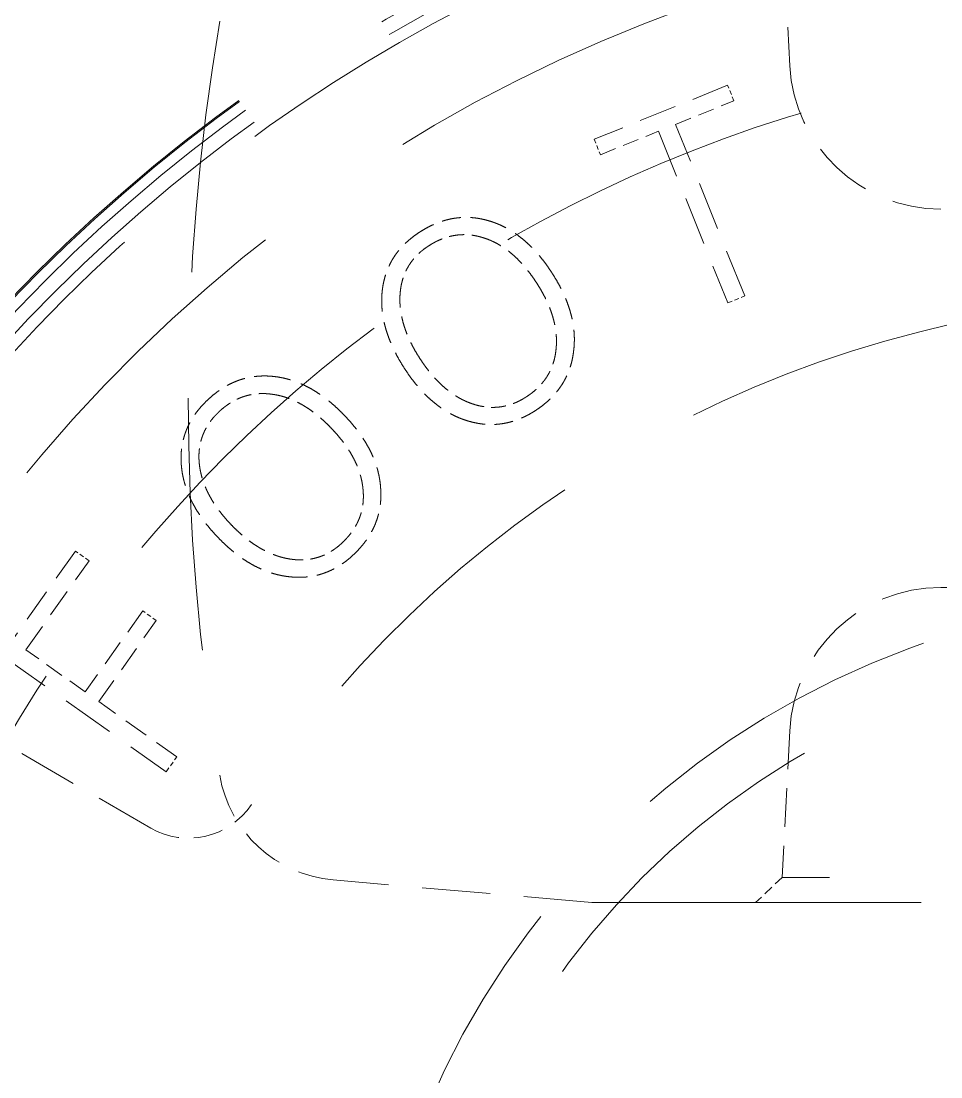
# Model space of a CAD drawing. Header units: millimetres. Extents: x 36 to 2484, y 36 to 1746.
# Drawn here: x 1437.14 to 1473.61, y 1281.21 to 1323.08 of the extents above; entities that cross this region are included whole.
import ezdxf

# ---------------------------------------------------------------- set-up
doc = ezdxf.new("R2010")
doc.units = ezdxf.units.MM
doc.header["$LTSCALE"] = 6
doc.linetypes.add('HIDDEN', pattern=[9.525, 6.35, -3.175])
doc.layers.add('가는파선_A3', color=7, linetype='HIDDEN', lineweight=13, true_color=0x008000)

msp = doc.modelspace()

# ---------------------------------------------------------------- linework, layer by layer
at = {"layer": '가는파선_A3', "ltscale": 0.040017}
for p, q in [((1467.62, 1321.313), (1467.315, 1327.129)), ((1467.62, 1294.941), (1467.315, 1289.126))]:
    msp.add_line(p, q, dxfattribs=at)
at = {"layer": '가는파선_A3', "ltscale": 0.039233}
msp.add_line((1465.155, 1320.534), (1459.861, 1318.396), dxfattribs=at)
at = {"layer": '가는파선_A3', "ltscale": 0.004461}
for p, q in [((1465.403, 1319.92), (1465.155, 1320.534)), ((1459.861, 1318.396), (1460.108, 1317.782)), ((1439.829, 1301.683), (1439.289, 1302.066)), ((1442.498, 1299.311), (1441.958, 1299.694))]:
    msp.add_line(p, q, dxfattribs=at)
at = {"layer": '가는파선_A3', "ltscale": 0.017099}
msp.add_line((1463.088, 1318.985), (1465.403, 1319.92), dxfattribs=at)
at = {"layer": '가는파선_A3', "ltscale": 0.05045}
for p, q in [((1465.835, 1312.181), (1463.088, 1318.985)), ((1462.413, 1318.713), (1465.161, 1311.909))]:
    msp.add_line(p, q, dxfattribs=at)
at = {"layer": '가는파선_A3', "ltscale": 0.017024}
msp.add_line((1460.108, 1317.782), (1462.413, 1318.713), dxfattribs=at)
at = {"layer": '가는파선_A3', "ltscale": 0.00491}
for p, q in [((1465.161, 1311.909), (1465.835, 1312.181)), ((1442.888, 1293.312), (1443.308, 1293.905))]:
    msp.add_line(p, q, dxfattribs=at)
at = {"layer": '가는파선_A3', "ltscale": 0.034746}
msp.add_line((1439.289, 1302.066), (1436.362, 1297.94), dxfattribs=at)
at = {"layer": '가는파선_A3', "ltscale": 0.029736}
msp.add_line((1437.323, 1298.151), (1439.829, 1301.683), dxfattribs=at)
at = {"layer": '가는파선_A3', "ltscale": 0.354572}
msp.add_line((1563.914, 1300.627), (1473.612, 1300.627), dxfattribs=at)
at = {"layer": '가는파선_A3', "ltscale": 0.027044}
for p, q in [((1441.958, 1299.694), (1439.678, 1296.48)), ((1440.218, 1296.097), (1442.498, 1299.311))]:
    msp.add_line(p, q, dxfattribs=at)
at = {"layer": '가는파선_A3', "ltscale": 0.055011}
msp.add_line((1436.362, 1297.94), (1442.888, 1293.312), dxfattribs=at)
at = {"layer": '가는파선_A3', "ltscale": 0.019791}
msp.add_line((1439.678, 1296.48), (1437.323, 1298.151), dxfattribs=at)
at = {"layer": '가는파선_A3', "ltscale": 0.025997}
msp.add_line((1443.308, 1293.905), (1440.218, 1296.097), dxfattribs=at)
at = {"layer": '가는파선_A3', "ltscale": 0.062002}
msp.add_line((1442.275, 1291.081), (1434.468, 1295.588), dxfattribs=at)
at = {"layer": '가는파선_A3', "ltscale": 0.009894}
msp.add_line((1467.315, 1289.126), (1466.263, 1288.127), dxfattribs=at)
at = {"layer": '가는파선_A3', "ltscale": 0.353516}
msp.add_line((1570.211, 1289.126), (1467.315, 1289.126), dxfattribs=at)
at = {"layer": '가는파선_A3', "ltscale": 0.070812}
msp.add_line((1459.763, 1288.127), (1449.509, 1289.025), dxfattribs=at)
at = {"layer": '가는파선_A3', "ltscale": 0.342919}
msp.add_line((1459.763, 1288.127), (1559.168, 1288.127), dxfattribs=at)
at = {"layer": '가는파선_A3', "ltscale": 0.340571}
msp.add_circle((1483.763, 1267.127), 65.052, dxfattribs=at)
at = {"layer": '가는파선_A3', "ltscale": 0.340297}
msp.add_circle((1483.763, 1267.127), 65, dxfattribs=at)
at = {"layer": '가는파선_A3', "ltscale": 0.338101}
msp.add_circle((1483.763, 1267.127), 64.581, dxfattribs=at)
at = {"layer": '가는파선_A3', "ltscale": 0.335061}
msp.add_circle((1483.763, 1267.127), 64, dxfattribs=at)
at = {"layer": '가는파선_A3', "ltscale": 0.349222}
msp.add_circle((1483.763, 1267.127), 63.528, dxfattribs=at)
at = {"layer": '가는파선_A3', "ltscale": 0.333491}
msp.add_circle((1483.763, 1267.127), 54.6, dxfattribs=at)
at = {"layer": '가는파선_A3', "ltscale": 0.330825}
msp.add_circle((1483.763, 1267.127), 33.1, dxfattribs=at)
at = {"layer": '가는파선_A3', "ltscale": 0.34192}
msp.add_circle((1483.763, 1267.127), 31.1, dxfattribs=at)
at = {"layer": '가는파선_A3', "ltscale": 0.348046}
msp.add_arc((1483.763, 1267.127), 60, 33.01696, 146.98304, dxfattribs=at)
at = {"layer": '가는파선_A3', "ltscale": 0.262856}
msp.add_arc((1533.763, 1308.127), 90, 170.43655, 189.56345, dxfattribs=at)
at = {"layer": '가는파선_A3', "ltscale": 0.062662}
for centre, start, end in [((1473.612, 1321.627), 183, 270), ((1473.612, 1294.627), 90, 177)]:
    msp.add_arc(centre, 6, start, end, dxfattribs=at)
at = {"layer": '가는파선_A3', "ltscale": 0.310128}
msp.add_arc((1483.763, 1267.127), 45, 33.5833, 146.4167, dxfattribs=at)
at = {"layer": '가는파선_A3', "ltscale": 0.04525}
msp.add_arc((1449.944, 1294.006), 5, 189.5634, 265, dxfattribs=at)
at = {"layer": '가는파선_A3', "ltscale": 0.031071}
msp.add_arc((1443.775, 1293.679), 3, 240, 326.4167, dxfattribs=at)
at = {"layer": '가는파선_A3', "ltscale": 0.019744}
for points in [[(1455.692, 1315.159), (1454.282, 1315.58), (1452.942, 1314.714)], [(1447.124, 1308.992), (1445.661, 1309.139), (1444.508, 1308.035)]]:
    msp.add_open_spline(points, degree=2, dxfattribs=at)
at = {"layer": '가는파선_A3', "ltscale": 0.022736}
for points in [[(1458.191, 1313.091), (1457.131, 1314.732), (1455.692, 1315.159)], [(1449.969, 1307.434), (1448.618, 1308.845), (1447.124, 1308.992)]]:
    msp.add_open_spline(points, degree=2, dxfattribs=at)
at = {"layer": '가는파선_A3', "ltscale": 0.01934}
for points in [[(1452.942, 1314.714), (1451.639, 1313.871), (1451.462, 1312.425)], [(1444.508, 1308.035), (1443.387, 1306.961), (1443.487, 1305.508)]]:
    msp.add_open_spline(points, degree=2, dxfattribs=at)
at = {"layer": '가는파선_A3', "ltscale": 0.015792}
for points in [[(1453.296, 1314.167), (1454.362, 1314.856), (1455.498, 1314.479)], [(1444.959, 1307.565), (1445.876, 1308.443), (1447.063, 1308.287)]]:
    msp.add_open_spline(points, degree=2, dxfattribs=at)
at = {"layer": '가는파선_A3', "ltscale": 0.015311}
for points in [[(1452.171, 1312.328), (1452.284, 1313.513), (1453.296, 1314.167)], [(1444.201, 1305.547), (1444.089, 1306.731), (1444.959, 1307.565)]]:
    msp.add_open_spline(points, degree=2, dxfattribs=at)
at = {"layer": '가는파선_A3', "ltscale": 0.01916}
for points in [[(1455.498, 1314.479), (1456.673, 1314.101), (1457.581, 1312.697)], [(1447.063, 1308.287), (1448.288, 1308.138), (1449.444, 1306.931)]]:
    msp.add_open_spline(points, degree=2, dxfattribs=at)
at = {"layer": '가는파선_A3', "ltscale": 0.022663}
for points in [[(1459.044, 1309.972), (1459.246, 1311.46), (1458.191, 1313.091)], [(1451.396, 1304.531), (1451.313, 1306.03), (1449.969, 1307.434)]]:
    msp.add_open_spline(points, degree=2, dxfattribs=at)
at = {"layer": '가는파선_A3', "ltscale": 0.019155}
for points in [[(1457.581, 1312.697), (1458.482, 1311.302), (1458.35, 1310.066)], [(1449.444, 1306.931), (1450.593, 1305.731), (1450.697, 1304.493)]]:
    msp.add_open_spline(points, degree=2, dxfattribs=at)
at = {"layer": '가는파선_A3', "ltscale": 0.022668}
for points in [[(1451.462, 1312.425), (1451.284, 1310.94), (1452.339, 1309.309)], [(1443.487, 1305.508), (1443.593, 1304.017), (1444.937, 1302.613)]]:
    msp.add_open_spline(points, degree=2, dxfattribs=at)
at = {"layer": '가는파선_A3', "ltscale": 0.01912}
for points in [[(1452.949, 1309.703), (1452.054, 1311.089), (1452.171, 1312.328)], [(1445.462, 1303.116), (1444.321, 1304.308), (1444.201, 1305.547)]]:
    msp.add_open_spline(points, degree=2, dxfattribs=at)
at = {"layer": '가는파선_A3', "ltscale": 0.015833}
for points in [[(1458.35, 1310.066), (1458.234, 1308.867), (1457.167, 1308.177)], [(1450.697, 1304.493), (1450.809, 1303.293), (1449.892, 1302.414)]]:
    msp.add_open_spline(points, degree=2, dxfattribs=at)
at = {"layer": '가는파선_A3', "ltscale": 0.019823}
for points in [[(1457.521, 1307.63), (1458.861, 1308.496), (1459.044, 1309.972)], [(1450.342, 1301.944), (1451.495, 1303.048), (1451.396, 1304.531)]]:
    msp.add_open_spline(points, degree=2, dxfattribs=at)
at = {"layer": '가는파선_A3', "ltscale": 0.01909}
for points in [[(1455.013, 1307.91), (1453.845, 1308.318), (1452.949, 1309.703)], [(1447.827, 1301.745), (1446.603, 1301.925), (1445.462, 1303.116)]]:
    msp.add_open_spline(points, degree=2, dxfattribs=at)
at = {"layer": '가는파선_A3', "ltscale": 0.022595}
for points in [[(1452.339, 1309.309), (1453.387, 1307.686), (1454.814, 1307.238)], [(1444.937, 1302.613), (1446.273, 1301.218), (1447.759, 1301.048)]]:
    msp.add_open_spline(points, degree=2, dxfattribs=at)
at = {"layer": '가는파선_A3', "ltscale": 0.015423}
for points in [[(1457.167, 1308.177), (1456.146, 1307.517), (1455.013, 1307.91)], [(1449.892, 1302.414), (1449.014, 1301.573), (1447.827, 1301.745)]]:
    msp.add_open_spline(points, degree=2, dxfattribs=at)
at = {"layer": '가는파선_A3', "ltscale": 0.019411}
for points in [[(1454.814, 1307.238), (1456.226, 1306.793), (1457.521, 1307.63)], [(1447.759, 1301.048), (1449.229, 1300.878), (1450.342, 1301.944)]]:
    msp.add_open_spline(points, degree=2, dxfattribs=at)

doc.saveas('drawing.dxf')
